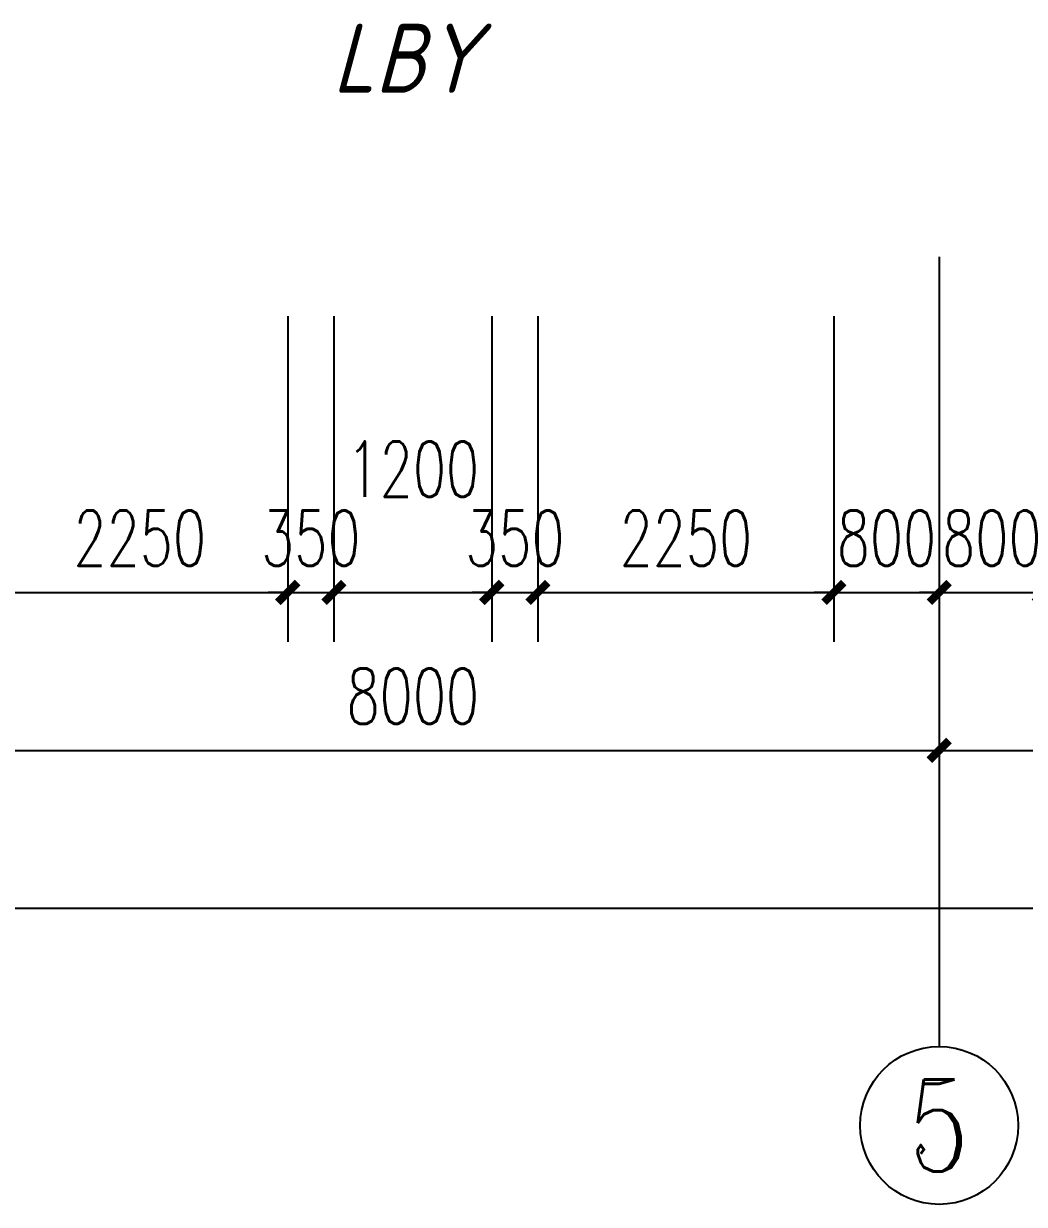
# Model space of a CAD drawing. Extents: x 0 to 2972856, y -1269770 to 0.
# Drawn here: x 2700198 to 2707803, y -1241746 to -1232774 of the extents above; entities that cross this region are included whole.
import ezdxf
from ezdxf.enums import TextEntityAlignment as Align

# ---------------------------------------------------------------- set-up
doc = ezdxf.new("R2010")
doc.units = 0
doc.header["$LTSCALE"] = 1000
doc.header["$PDSIZE"] = 50
doc.layers.add('1-建筑底图', color=8, linetype='Continuous')
doc.layers.add('AXIS_TEXT', color=7, linetype='Continuous')
doc.styles.add('_TCH_AXIS', font='COMPLEX', dxfattribs={"bigfont": 'GBCBIG'})
doc.styles.add('A_DIM_T3', font='SIMPLEX', dxfattribs={"width": 0.7, "bigfont": 'HZ'})
doc.styles.add('COMPLEX', font='COMPLEX')
doc.styles.get("Standard").update_dxf_attribs({"font": 'gbeitc.shx', "bigfont": 'gbcbig.shx'})
doc.dimstyles.new('_TCH_ARCH&&150', dxfattribs={"dimtxt": 420, "dimasz": 150, "dimexe": 375, "dimexo": 450, "dimgap": 202.5, "dimtad": 1, "dimdec": 0, "dimzin": 0, "dimdsep": 46, "dimtxsty": 'A_DIM_T3', "dimblk": 'ARCHTICK', "dimcen": 0.09, "dimclrt": 7, "dimazin": 2, "dimtfac": 1, "dimtdec": 0, "dimtix": 1, "dimtmove": 2, "dimatfit": 3, "dimfxl": 150, "dimtolj": 1, "dimtzin": 0, "dimarcsym": 0})

# ---------------------------------------------------------------- blocks, each defined once
blk = doc.blocks.new('_ArchTick')
at = {"color": 0, "linetype": 'ByBlock', "const_width": 0.4}
blk.add_lwpolyline([(-0.5, -0.5), (0.5, 0.5)], dxfattribs=at)
blk = doc.blocks.new('*D1162')
at = {"layer": '1-建筑底图', "color": 0, "lineweight": -2, "transparency": 16777216}
for p, q in [((2060076.6, -1229225.4), (2060076.6, -1234100.4)), ((2167276.6, -1229225.4), (2167276.6, -1234100.4)), ((2060076.6, -1233725.4), (2167276.6, -1233725.4))]:
    blk.add_line(p, q, dxfattribs=at)
at = {"layer": 'Defpoints', "color": 0, "transparency": 16777216}
for p in [(2060076.6, -1228775.4), (2167276.6, -1228775.4), (2167276.6, -1233725.4)]:
    blk.add_point(p, dxfattribs=at)
at = {"layer": '1-建筑底图', "color": 0, "lineweight": -2, "transparency": 16777216, "xscale": 150, "yscale": 150, "zscale": 150, "rotation": 180}
blk.add_blockref('_ArchTick', (2060076.6, -1233725.4), dxfattribs=at)
at = {"layer": '1-建筑底图', "color": 0, "lineweight": -2, "transparency": 16777216, "xscale": 150, "yscale": 150, "zscale": 150}
blk.add_blockref('_ArchTick', (2167276.6, -1233725.4), dxfattribs=at)
at = {"layer": '1-建筑底图', "color": 7, "transparency": 16777216, "insert": (2113676.6, -1233312.9), "char_height": 420, "attachment_point": 5, "style": 'A_DIM_T3'}
blk.add_mtext('\\A1;107200', dxfattribs=at)
blk = doc.blocks.new('*D1167')
at = {"layer": '1-建筑底图', "color": 0, "lineweight": -2, "transparency": 16777216}
for p, q in [((2084376.6, -1229225.4), (2084376.6, -1232900.4)), ((2092376.6, -1229225.4), (2092376.6, -1232900.4)), ((2084376.6, -1232525.4), (2092376.6, -1232525.4))]:
    blk.add_line(p, q, dxfattribs=at)
at = {"layer": 'Defpoints', "color": 0, "transparency": 16777216}
for p in [(2084376.6, -1228775.4), (2092376.6, -1228775.4), (2092376.6, -1232525.4)]:
    blk.add_point(p, dxfattribs=at)
at = {"layer": '1-建筑底图', "color": 0, "lineweight": -2, "transparency": 16777216, "xscale": 150, "yscale": 150, "zscale": 150, "rotation": 180}
blk.add_blockref('_ArchTick', (2084376.6, -1232525.4), dxfattribs=at)
at = {"layer": '1-建筑底图', "color": 0, "lineweight": -2, "transparency": 16777216, "xscale": 150, "yscale": 150, "zscale": 150}
blk.add_blockref('_ArchTick', (2092376.6, -1232525.4), dxfattribs=at)
at = {"layer": '1-建筑底图', "color": 7, "transparency": 16777216, "insert": (2088376.6, -1232112.9), "char_height": 420, "attachment_point": 5, "style": 'A_DIM_T3'}
blk.add_mtext('\\A1;8000', dxfattribs=at)
blk = doc.blocks.new('*D1168')
at = {"layer": '1-建筑底图', "color": 0, "lineweight": -2, "transparency": 16777216}
for p, q in [((2092376.6, -1229225.4), (2092376.6, -1232900.4)), ((2100376.6, -1229225.4), (2100376.6, -1232900.4)), ((2092376.6, -1232525.4), (2100376.6, -1232525.4))]:
    blk.add_line(p, q, dxfattribs=at)
at = {"layer": 'Defpoints', "color": 0, "transparency": 16777216}
for p in [(2092376.6, -1228775.4), (2100376.6, -1228775.4), (2100376.6, -1232525.4)]:
    blk.add_point(p, dxfattribs=at)
at = {"layer": '1-建筑底图', "color": 0, "lineweight": -2, "transparency": 16777216, "xscale": 150, "yscale": 150, "zscale": 150, "rotation": 180}
blk.add_blockref('_ArchTick', (2092376.6, -1232525.4), dxfattribs=at)
at = {"layer": '1-建筑底图', "color": 0, "lineweight": -2, "transparency": 16777216, "xscale": 150, "yscale": 150, "zscale": 150}
blk.add_blockref('_ArchTick', (2100376.6, -1232525.4), dxfattribs=at)
at = {"layer": '1-建筑底图', "color": 7, "transparency": 16777216, "insert": (2096376.6, -1232112.9), "char_height": 420, "attachment_point": 5, "style": 'A_DIM_T3'}
blk.add_mtext('\\A1;8000', dxfattribs=at)
blk = doc.blocks.new('*D1339')
at = {"layer": '1-建筑底图', "color": 0, "lineweight": -2, "transparency": 16777216}
for p, q in [((2092376.6, -1229225.4), (2092376.6, -1231700.4)), ((2093176.6, -1229225.4), (2093176.6, -1231700.4)), ((2092376.6, -1231325.4), (2092226.6, -1231325.4)), ((2092376.6, -1231325.4), (2093176.6, -1231325.4)), ((2093176.6, -1231325.4), (2093326.6, -1231325.4))]:
    blk.add_line(p, q, dxfattribs=at)
at = {"layer": 'Defpoints', "color": 0, "transparency": 16777216}
for p in [(2092376.6, -1228775.4), (2093176.6, -1228775.4), (2093176.6, -1231325.4)]:
    blk.add_point(p, dxfattribs=at)
at = {"layer": '1-建筑底图', "color": 0, "lineweight": -2, "transparency": 16777216, "xscale": 150, "yscale": 150, "zscale": 150}
blk.add_blockref('_ArchTick', (2092376.6, -1231325.4), dxfattribs=at)
at = {"layer": '1-建筑底图', "color": 0, "lineweight": -2, "transparency": 16777216, "xscale": 150, "yscale": 150, "zscale": 150, "rotation": 180}
blk.add_blockref('_ArchTick', (2093176.6, -1231325.4), dxfattribs=at)
at = {"layer": '1-建筑底图', "color": 7, "transparency": 16777216, "insert": (2092776.6, -1230912.9), "char_height": 420, "attachment_point": 5, "style": 'A_DIM_T3'}
blk.add_mtext('\\A1;800', dxfattribs=at)
blk = doc.blocks.new('*D1340')
at = {"layer": '1-建筑底图', "color": 0, "lineweight": -2, "transparency": 16777216}
for p, q in [((2091576.6, -1229225.4), (2091576.6, -1231700.4)), ((2092376.6, -1229225.4), (2092376.6, -1231700.4)), ((2091576.6, -1231325.4), (2091426.6, -1231325.4)), ((2091576.6, -1231325.4), (2092376.6, -1231325.4)), ((2092376.6, -1231325.4), (2092526.6, -1231325.4))]:
    blk.add_line(p, q, dxfattribs=at)
at = {"layer": 'Defpoints', "color": 0, "transparency": 16777216}
for p in [(2091576.6, -1228775.4), (2092376.6, -1228775.4), (2092376.6, -1231325.4)]:
    blk.add_point(p, dxfattribs=at)
at = {"layer": '1-建筑底图', "color": 0, "lineweight": -2, "transparency": 16777216, "xscale": 150, "yscale": 150, "zscale": 150}
blk.add_blockref('_ArchTick', (2091576.6, -1231325.4), dxfattribs=at)
at = {"layer": '1-建筑底图', "color": 0, "lineweight": -2, "transparency": 16777216, "xscale": 150, "yscale": 150, "zscale": 150, "rotation": 180}
blk.add_blockref('_ArchTick', (2092376.6, -1231325.4), dxfattribs=at)
at = {"layer": '1-建筑底图', "color": 7, "transparency": 16777216, "insert": (2091976.6, -1230912.9), "char_height": 420, "attachment_point": 5, "style": 'A_DIM_T3'}
blk.add_mtext('\\A1;800', dxfattribs=at)
blk = doc.blocks.new('*D1341')
at = {"layer": '1-建筑底图', "color": 0, "lineweight": -2, "transparency": 16777216}
for p, q in [((2089326.6, -1229225.4), (2089326.6, -1231700.4)), ((2091576.6, -1229225.4), (2091576.6, -1231700.4)), ((2089326.6, -1231325.4), (2091576.6, -1231325.4))]:
    blk.add_line(p, q, dxfattribs=at)
at = {"layer": 'Defpoints', "color": 0, "transparency": 16777216}
for p in [(2089326.6, -1228775.4), (2091576.6, -1228775.4), (2091576.6, -1231325.4)]:
    blk.add_point(p, dxfattribs=at)
at = {"layer": '1-建筑底图', "color": 0, "lineweight": -2, "transparency": 16777216, "xscale": 150, "yscale": 150, "zscale": 150, "rotation": 180}
blk.add_blockref('_ArchTick', (2089326.6, -1231325.4), dxfattribs=at)
at = {"layer": '1-建筑底图', "color": 0, "lineweight": -2, "transparency": 16777216, "xscale": 150, "yscale": 150, "zscale": 150}
blk.add_blockref('_ArchTick', (2091576.6, -1231325.4), dxfattribs=at)
at = {"layer": '1-建筑底图', "color": 7, "transparency": 16777216, "insert": (2090451.6, -1230912.9), "char_height": 420, "attachment_point": 5, "style": 'A_DIM_T3'}
blk.add_mtext('\\A1;2250', dxfattribs=at)
blk = doc.blocks.new('*D1342')
at = {"layer": '1-建筑底图', "color": 0, "lineweight": -2, "transparency": 16777216}
for p, q in [((2088976.6, -1229225.4), (2088976.6, -1231700.4)), ((2089326.6, -1229225.4), (2089326.6, -1231700.4)), ((2088976.6, -1231325.4), (2088826.6, -1231325.4)), ((2088976.6, -1231325.4), (2089326.6, -1231325.4)), ((2089326.6, -1231325.4), (2089476.6, -1231325.4))]:
    blk.add_line(p, q, dxfattribs=at)
at = {"layer": 'Defpoints', "color": 0, "transparency": 16777216}
for p in [(2088976.6, -1228775.4), (2089326.6, -1228775.4), (2089326.6, -1231325.4)]:
    blk.add_point(p, dxfattribs=at)
at = {"layer": '1-建筑底图', "color": 0, "lineweight": -2, "transparency": 16777216, "xscale": 150, "yscale": 150, "zscale": 150}
blk.add_blockref('_ArchTick', (2088976.6, -1231325.4), dxfattribs=at)
at = {"layer": '1-建筑底图', "color": 0, "lineweight": -2, "transparency": 16777216, "xscale": 150, "yscale": 150, "zscale": 150, "rotation": 180}
blk.add_blockref('_ArchTick', (2089326.6, -1231325.4), dxfattribs=at)
at = {"layer": '1-建筑底图', "color": 7, "transparency": 16777216, "insert": (2089151.6, -1230912.9), "char_height": 420, "attachment_point": 5, "style": 'A_DIM_T3'}
blk.add_mtext('\\A1;350', dxfattribs=at)
blk = doc.blocks.new('*D1343')
at = {"layer": '1-建筑底图', "color": 0, "lineweight": -2, "transparency": 16777216}
for p, q in [((2087776.6, -1229225.4), (2087776.6, -1231700.4)), ((2088976.6, -1229225.4), (2088976.6, -1231700.4)), ((2087776.6, -1231325.4), (2088976.6, -1231325.4))]:
    blk.add_line(p, q, dxfattribs=at)
at = {"layer": 'Defpoints', "color": 0, "transparency": 16777216}
for p in [(2087776.6, -1228775.4), (2088976.6, -1228775.4), (2088976.6, -1231325.4)]:
    blk.add_point(p, dxfattribs=at)
at = {"layer": '1-建筑底图', "color": 0, "lineweight": -2, "transparency": 16777216, "xscale": 150, "yscale": 150, "zscale": 150, "rotation": 180}
blk.add_blockref('_ArchTick', (2087776.6, -1231325.4), dxfattribs=at)
at = {"layer": '1-建筑底图', "color": 0, "lineweight": -2, "transparency": 16777216, "xscale": 150, "yscale": 150, "zscale": 150}
blk.add_blockref('_ArchTick', (2088976.6, -1231325.4), dxfattribs=at)
at = {"layer": '1-建筑底图', "color": 7, "transparency": 16777216, "insert": (2088376.6, -1230387.9), "char_height": 420, "attachment_point": 5, "style": 'A_DIM_T3'}
blk.add_mtext('\\A1;1200', dxfattribs=at)
blk = doc.blocks.new('*D1344')
at = {"layer": '1-建筑底图', "color": 0, "lineweight": -2, "transparency": 16777216}
for p, q in [((2087426.6, -1229225.4), (2087426.6, -1231700.4)), ((2087776.6, -1229225.4), (2087776.6, -1231700.4)), ((2087426.6, -1231325.4), (2087276.6, -1231325.4)), ((2087426.6, -1231325.4), (2087776.6, -1231325.4)), ((2087776.6, -1231325.4), (2087926.6, -1231325.4))]:
    blk.add_line(p, q, dxfattribs=at)
at = {"layer": 'Defpoints', "color": 0, "transparency": 16777216}
for p in [(2087426.6, -1228775.4), (2087776.6, -1228775.4), (2087776.6, -1231325.4)]:
    blk.add_point(p, dxfattribs=at)
at = {"layer": '1-建筑底图', "color": 0, "lineweight": -2, "transparency": 16777216, "xscale": 150, "yscale": 150, "zscale": 150}
blk.add_blockref('_ArchTick', (2087426.6, -1231325.4), dxfattribs=at)
at = {"layer": '1-建筑底图', "color": 0, "lineweight": -2, "transparency": 16777216, "xscale": 150, "yscale": 150, "zscale": 150, "rotation": 180}
blk.add_blockref('_ArchTick', (2087776.6, -1231325.4), dxfattribs=at)
at = {"layer": '1-建筑底图', "color": 7, "transparency": 16777216, "insert": (2087601.6, -1230912.9), "char_height": 420, "attachment_point": 5, "style": 'A_DIM_T3'}
blk.add_mtext('\\A1;350', dxfattribs=at)
blk = doc.blocks.new('*D1345')
at = {"layer": '1-建筑底图', "color": 0, "lineweight": -2, "transparency": 16777216}
for p, q in [((2085176.6, -1229225.4), (2085176.6, -1231700.4)), ((2087426.6, -1229225.4), (2087426.6, -1231700.4)), ((2085176.6, -1231325.4), (2087426.6, -1231325.4))]:
    blk.add_line(p, q, dxfattribs=at)
at = {"layer": 'Defpoints', "color": 0, "transparency": 16777216}
for p in [(2085176.6, -1228775.4), (2087426.6, -1228775.4), (2087426.6, -1231325.4)]:
    blk.add_point(p, dxfattribs=at)
at = {"layer": '1-建筑底图', "color": 0, "lineweight": -2, "transparency": 16777216, "xscale": 150, "yscale": 150, "zscale": 150, "rotation": 180}
blk.add_blockref('_ArchTick', (2085176.6, -1231325.4), dxfattribs=at)
at = {"layer": '1-建筑底图', "color": 0, "lineweight": -2, "transparency": 16777216, "xscale": 150, "yscale": 150, "zscale": 150}
blk.add_blockref('_ArchTick', (2087426.6, -1231325.4), dxfattribs=at)
at = {"layer": '1-建筑底图', "color": 7, "transparency": 16777216, "insert": (2086301.6, -1230912.9), "char_height": 420, "attachment_point": 5, "style": 'A_DIM_T3'}
blk.add_mtext('\\A1;2250', dxfattribs=at)
blk = doc.blocks.new('*D1469')
at = {"layer": '1-建筑底图', "color": 0, "lineweight": -2, "transparency": 16777216}
for p, q in [((2060076.6, -1229225.4), (2060076.6, -1234100.4)), ((2167276.6, -1229225.4), (2167276.6, -1234100.4)), ((2060076.6, -1233725.4), (2167276.6, -1233725.4))]:
    blk.add_line(p, q, dxfattribs=at)
at = {"layer": 'Defpoints', "color": 0, "transparency": 16777216}
for p in [(2060076.6, -1228775.4), (2167276.6, -1228775.4), (2167276.6, -1233725.4)]:
    blk.add_point(p, dxfattribs=at)
at = {"layer": '1-建筑底图', "color": 0, "lineweight": -2, "transparency": 16777216, "xscale": 150, "yscale": 150, "zscale": 150, "rotation": 180}
blk.add_blockref('_ArchTick', (2060076.6, -1233725.4), dxfattribs=at)
at = {"layer": '1-建筑底图', "color": 0, "lineweight": -2, "transparency": 16777216, "xscale": 150, "yscale": 150, "zscale": 150}
blk.add_blockref('_ArchTick', (2167276.6, -1233725.4), dxfattribs=at)
at = {"layer": '1-建筑底图', "color": 7, "transparency": 16777216, "insert": (2113676.6, -1233312.9), "char_height": 420, "attachment_point": 5, "style": 'A_DIM_T3'}
blk.add_mtext('\\A1;107200', dxfattribs=at)
blk = doc.blocks.new('*D1474')
at = {"layer": '1-建筑底图', "color": 0, "lineweight": -2, "transparency": 16777216}
for p, q in [((2084376.6, -1229225.4), (2084376.6, -1232900.4)), ((2092376.6, -1229225.4), (2092376.6, -1232900.4)), ((2084376.6, -1232525.4), (2092376.6, -1232525.4))]:
    blk.add_line(p, q, dxfattribs=at)
at = {"layer": 'Defpoints', "color": 0, "transparency": 16777216}
for p in [(2084376.6, -1228775.4), (2092376.6, -1228775.4), (2092376.6, -1232525.4)]:
    blk.add_point(p, dxfattribs=at)
at = {"layer": '1-建筑底图', "color": 0, "lineweight": -2, "transparency": 16777216, "xscale": 150, "yscale": 150, "zscale": 150, "rotation": 180}
blk.add_blockref('_ArchTick', (2084376.6, -1232525.4), dxfattribs=at)
at = {"layer": '1-建筑底图', "color": 0, "lineweight": -2, "transparency": 16777216, "xscale": 150, "yscale": 150, "zscale": 150}
blk.add_blockref('_ArchTick', (2092376.6, -1232525.4), dxfattribs=at)
at = {"layer": '1-建筑底图', "color": 7, "transparency": 16777216, "insert": (2088376.6, -1232112.9), "char_height": 420, "attachment_point": 5, "style": 'A_DIM_T3'}
blk.add_mtext('\\A1;8000', dxfattribs=at)
blk = doc.blocks.new('*D1475')
at = {"layer": '1-建筑底图', "color": 0, "lineweight": -2, "transparency": 16777216}
for p, q in [((2092376.6, -1229225.4), (2092376.6, -1232900.4)), ((2100376.6, -1229225.4), (2100376.6, -1232900.4)), ((2092376.6, -1232525.4), (2100376.6, -1232525.4))]:
    blk.add_line(p, q, dxfattribs=at)
at = {"layer": 'Defpoints', "color": 0, "transparency": 16777216}
for p in [(2092376.6, -1228775.4), (2100376.6, -1228775.4), (2100376.6, -1232525.4)]:
    blk.add_point(p, dxfattribs=at)
at = {"layer": '1-建筑底图', "color": 0, "lineweight": -2, "transparency": 16777216, "xscale": 150, "yscale": 150, "zscale": 150, "rotation": 180}
blk.add_blockref('_ArchTick', (2092376.6, -1232525.4), dxfattribs=at)
at = {"layer": '1-建筑底图', "color": 0, "lineweight": -2, "transparency": 16777216, "xscale": 150, "yscale": 150, "zscale": 150}
blk.add_blockref('_ArchTick', (2100376.6, -1232525.4), dxfattribs=at)
at = {"layer": '1-建筑底图', "color": 7, "transparency": 16777216, "insert": (2096376.6, -1232112.9), "char_height": 420, "attachment_point": 5, "style": 'A_DIM_T3'}
blk.add_mtext('\\A1;8000', dxfattribs=at)
blk = doc.blocks.new('*D1646')
at = {"layer": '1-建筑底图', "color": 0, "lineweight": -2, "transparency": 16777216}
for p, q in [((2092376.6, -1229225.4), (2092376.6, -1231700.4)), ((2093176.6, -1229225.4), (2093176.6, -1231700.4)), ((2092376.6, -1231325.4), (2092226.6, -1231325.4)), ((2092376.6, -1231325.4), (2093176.6, -1231325.4)), ((2093176.6, -1231325.4), (2093326.6, -1231325.4))]:
    blk.add_line(p, q, dxfattribs=at)
at = {"layer": 'Defpoints', "color": 0, "transparency": 16777216}
for p in [(2092376.6, -1228775.4), (2093176.6, -1228775.4), (2093176.6, -1231325.4)]:
    blk.add_point(p, dxfattribs=at)
at = {"layer": '1-建筑底图', "color": 0, "lineweight": -2, "transparency": 16777216, "xscale": 150, "yscale": 150, "zscale": 150}
blk.add_blockref('_ArchTick', (2092376.6, -1231325.4), dxfattribs=at)
at = {"layer": '1-建筑底图', "color": 0, "lineweight": -2, "transparency": 16777216, "xscale": 150, "yscale": 150, "zscale": 150, "rotation": 180}
blk.add_blockref('_ArchTick', (2093176.6, -1231325.4), dxfattribs=at)
at = {"layer": '1-建筑底图', "color": 7, "transparency": 16777216, "insert": (2092776.6, -1230912.9), "char_height": 420, "attachment_point": 5, "style": 'A_DIM_T3'}
blk.add_mtext('\\A1;800', dxfattribs=at)
blk = doc.blocks.new('*D1647')
at = {"layer": '1-建筑底图', "color": 0, "lineweight": -2, "transparency": 16777216}
for p, q in [((2091576.6, -1229225.4), (2091576.6, -1231700.4)), ((2092376.6, -1229225.4), (2092376.6, -1231700.4)), ((2091576.6, -1231325.4), (2091426.6, -1231325.4)), ((2091576.6, -1231325.4), (2092376.6, -1231325.4)), ((2092376.6, -1231325.4), (2092526.6, -1231325.4))]:
    blk.add_line(p, q, dxfattribs=at)
at = {"layer": 'Defpoints', "color": 0, "transparency": 16777216}
for p in [(2091576.6, -1228775.4), (2092376.6, -1228775.4), (2092376.6, -1231325.4)]:
    blk.add_point(p, dxfattribs=at)
at = {"layer": '1-建筑底图', "color": 0, "lineweight": -2, "transparency": 16777216, "xscale": 150, "yscale": 150, "zscale": 150}
blk.add_blockref('_ArchTick', (2091576.6, -1231325.4), dxfattribs=at)
at = {"layer": '1-建筑底图', "color": 0, "lineweight": -2, "transparency": 16777216, "xscale": 150, "yscale": 150, "zscale": 150, "rotation": 180}
blk.add_blockref('_ArchTick', (2092376.6, -1231325.4), dxfattribs=at)
at = {"layer": '1-建筑底图', "color": 7, "transparency": 16777216, "insert": (2091976.6, -1230912.9), "char_height": 420, "attachment_point": 5, "style": 'A_DIM_T3'}
blk.add_mtext('\\A1;800', dxfattribs=at)
blk = doc.blocks.new('*D1648')
at = {"layer": '1-建筑底图', "color": 0, "lineweight": -2, "transparency": 16777216}
for p, q in [((2089326.6, -1229225.4), (2089326.6, -1231700.4)), ((2091576.6, -1229225.4), (2091576.6, -1231700.4)), ((2089326.6, -1231325.4), (2091576.6, -1231325.4))]:
    blk.add_line(p, q, dxfattribs=at)
at = {"layer": 'Defpoints', "color": 0, "transparency": 16777216}
for p in [(2089326.6, -1228775.4), (2091576.6, -1228775.4), (2091576.6, -1231325.4)]:
    blk.add_point(p, dxfattribs=at)
at = {"layer": '1-建筑底图', "color": 0, "lineweight": -2, "transparency": 16777216, "xscale": 150, "yscale": 150, "zscale": 150, "rotation": 180}
blk.add_blockref('_ArchTick', (2089326.6, -1231325.4), dxfattribs=at)
at = {"layer": '1-建筑底图', "color": 0, "lineweight": -2, "transparency": 16777216, "xscale": 150, "yscale": 150, "zscale": 150}
blk.add_blockref('_ArchTick', (2091576.6, -1231325.4), dxfattribs=at)
at = {"layer": '1-建筑底图', "color": 7, "transparency": 16777216, "insert": (2090451.6, -1230912.9), "char_height": 420, "attachment_point": 5, "style": 'A_DIM_T3'}
blk.add_mtext('\\A1;2250', dxfattribs=at)
blk = doc.blocks.new('*D1649')
at = {"layer": '1-建筑底图', "color": 0, "lineweight": -2, "transparency": 16777216}
for p, q in [((2088976.6, -1229225.4), (2088976.6, -1231700.4)), ((2089326.6, -1229225.4), (2089326.6, -1231700.4)), ((2088976.6, -1231325.4), (2088826.6, -1231325.4)), ((2088976.6, -1231325.4), (2089326.6, -1231325.4)), ((2089326.6, -1231325.4), (2089476.6, -1231325.4))]:
    blk.add_line(p, q, dxfattribs=at)
at = {"layer": 'Defpoints', "color": 0, "transparency": 16777216}
for p in [(2088976.6, -1228775.4), (2089326.6, -1228775.4), (2089326.6, -1231325.4)]:
    blk.add_point(p, dxfattribs=at)
at = {"layer": '1-建筑底图', "color": 0, "lineweight": -2, "transparency": 16777216, "xscale": 150, "yscale": 150, "zscale": 150}
blk.add_blockref('_ArchTick', (2088976.6, -1231325.4), dxfattribs=at)
at = {"layer": '1-建筑底图', "color": 0, "lineweight": -2, "transparency": 16777216, "xscale": 150, "yscale": 150, "zscale": 150, "rotation": 180}
blk.add_blockref('_ArchTick', (2089326.6, -1231325.4), dxfattribs=at)
at = {"layer": '1-建筑底图', "color": 7, "transparency": 16777216, "insert": (2089151.6, -1230912.9), "char_height": 420, "attachment_point": 5, "style": 'A_DIM_T3'}
blk.add_mtext('\\A1;350', dxfattribs=at)
blk = doc.blocks.new('*D1650')
at = {"layer": '1-建筑底图', "color": 0, "lineweight": -2, "transparency": 16777216}
for p, q in [((2087776.6, -1229225.4), (2087776.6, -1231700.4)), ((2088976.6, -1229225.4), (2088976.6, -1231700.4)), ((2087776.6, -1231325.4), (2088976.6, -1231325.4))]:
    blk.add_line(p, q, dxfattribs=at)
at = {"layer": 'Defpoints', "color": 0, "transparency": 16777216}
for p in [(2087776.6, -1228775.4), (2088976.6, -1228775.4), (2088976.6, -1231325.4)]:
    blk.add_point(p, dxfattribs=at)
at = {"layer": '1-建筑底图', "color": 0, "lineweight": -2, "transparency": 16777216, "xscale": 150, "yscale": 150, "zscale": 150, "rotation": 180}
blk.add_blockref('_ArchTick', (2087776.6, -1231325.4), dxfattribs=at)
at = {"layer": '1-建筑底图', "color": 0, "lineweight": -2, "transparency": 16777216, "xscale": 150, "yscale": 150, "zscale": 150}
blk.add_blockref('_ArchTick', (2088976.6, -1231325.4), dxfattribs=at)
at = {"layer": '1-建筑底图', "color": 7, "transparency": 16777216, "insert": (2088376.6, -1230387.9), "char_height": 420, "attachment_point": 5, "style": 'A_DIM_T3'}
blk.add_mtext('\\A1;1200', dxfattribs=at)
blk = doc.blocks.new('*D1651')
at = {"layer": '1-建筑底图', "color": 0, "lineweight": -2, "transparency": 16777216}
for p, q in [((2087426.6, -1229225.4), (2087426.6, -1231700.4)), ((2087776.6, -1229225.4), (2087776.6, -1231700.4)), ((2087426.6, -1231325.4), (2087276.6, -1231325.4)), ((2087426.6, -1231325.4), (2087776.6, -1231325.4)), ((2087776.6, -1231325.4), (2087926.6, -1231325.4))]:
    blk.add_line(p, q, dxfattribs=at)
at = {"layer": 'Defpoints', "color": 0, "transparency": 16777216}
for p in [(2087426.6, -1228775.4), (2087776.6, -1228775.4), (2087776.6, -1231325.4)]:
    blk.add_point(p, dxfattribs=at)
at = {"layer": '1-建筑底图', "color": 0, "lineweight": -2, "transparency": 16777216, "xscale": 150, "yscale": 150, "zscale": 150}
blk.add_blockref('_ArchTick', (2087426.6, -1231325.4), dxfattribs=at)
at = {"layer": '1-建筑底图', "color": 0, "lineweight": -2, "transparency": 16777216, "xscale": 150, "yscale": 150, "zscale": 150, "rotation": 180}
blk.add_blockref('_ArchTick', (2087776.6, -1231325.4), dxfattribs=at)
at = {"layer": '1-建筑底图', "color": 7, "transparency": 16777216, "insert": (2087601.6, -1230912.9), "char_height": 420, "attachment_point": 5, "style": 'A_DIM_T3'}
blk.add_mtext('\\A1;350', dxfattribs=at)
blk = doc.blocks.new('*D1652')
at = {"layer": '1-建筑底图', "color": 0, "lineweight": -2, "transparency": 16777216}
for p, q in [((2085176.6, -1229225.4), (2085176.6, -1231700.4)), ((2087426.6, -1229225.4), (2087426.6, -1231700.4)), ((2085176.6, -1231325.4), (2087426.6, -1231325.4))]:
    blk.add_line(p, q, dxfattribs=at)
at = {"layer": 'Defpoints', "color": 0, "transparency": 16777216}
for p in [(2085176.6, -1228775.4), (2087426.6, -1228775.4), (2087426.6, -1231325.4)]:
    blk.add_point(p, dxfattribs=at)
at = {"layer": '1-建筑底图', "color": 0, "lineweight": -2, "transparency": 16777216, "xscale": 150, "yscale": 150, "zscale": 150, "rotation": 180}
blk.add_blockref('_ArchTick', (2085176.6, -1231325.4), dxfattribs=at)
at = {"layer": '1-建筑底图', "color": 0, "lineweight": -2, "transparency": 16777216, "xscale": 150, "yscale": 150, "zscale": 150}
blk.add_blockref('_ArchTick', (2087426.6, -1231325.4), dxfattribs=at)
at = {"layer": '1-建筑底图', "color": 7, "transparency": 16777216, "insert": (2086301.6, -1230912.9), "char_height": 420, "attachment_point": 5, "style": 'A_DIM_T3'}
blk.add_mtext('\\A1;2250', dxfattribs=at)
blk = doc.blocks.new('_AXISO')
blk.add_circle((0, 0), 0.5)
at = {"layer": 'AXIS_TEXT', "style": 'COMPLEX', "width": 1.041667}
blk.add_attdef('A', text='', height=0.56, dxfattribs=at).set_placement((-0.25, -0.28), (0.25, -0.28), align=Align.FIT)
blk = doc.blocks.new('*D1776')
at = {"layer": '1-建筑底图', "color": 0, "lineweight": -2, "transparency": 16777216}
for p, q in [((2060076.6, -1229225.4), (2060076.6, -1234100.4)), ((2167276.6, -1229225.4), (2167276.6, -1234100.4)), ((2060076.6, -1233725.4), (2167276.6, -1233725.4))]:
    blk.add_line(p, q, dxfattribs=at)
at = {"layer": 'Defpoints', "color": 0, "transparency": 16777216}
for p in [(2060076.6, -1228775.4), (2167276.6, -1228775.4), (2167276.6, -1233725.4)]:
    blk.add_point(p, dxfattribs=at)
at = {"layer": '1-建筑底图', "color": 0, "lineweight": -2, "transparency": 16777216, "xscale": 150, "yscale": 150, "zscale": 150, "rotation": 180}
blk.add_blockref('_ArchTick', (2060076.6, -1233725.4), dxfattribs=at)
at = {"layer": '1-建筑底图', "color": 0, "lineweight": -2, "transparency": 16777216, "xscale": 150, "yscale": 150, "zscale": 150}
blk.add_blockref('_ArchTick', (2167276.6, -1233725.4), dxfattribs=at)
at = {"layer": '1-建筑底图', "color": 7, "transparency": 16777216, "insert": (2113676.6, -1233312.9), "char_height": 420, "attachment_point": 5, "style": 'A_DIM_T3'}
blk.add_mtext('\\A1;107200', dxfattribs=at)
blk = doc.blocks.new('*D1781')
at = {"layer": '1-建筑底图', "color": 0, "lineweight": -2, "transparency": 16777216}
for p, q in [((2084376.6, -1229225.4), (2084376.6, -1232900.4)), ((2092376.6, -1229225.4), (2092376.6, -1232900.4)), ((2084376.6, -1232525.4), (2092376.6, -1232525.4))]:
    blk.add_line(p, q, dxfattribs=at)
at = {"layer": 'Defpoints', "color": 0, "transparency": 16777216}
for p in [(2084376.6, -1228775.4), (2092376.6, -1228775.4), (2092376.6, -1232525.4)]:
    blk.add_point(p, dxfattribs=at)
at = {"layer": '1-建筑底图', "color": 0, "lineweight": -2, "transparency": 16777216, "xscale": 150, "yscale": 150, "zscale": 150, "rotation": 180}
blk.add_blockref('_ArchTick', (2084376.6, -1232525.4), dxfattribs=at)
at = {"layer": '1-建筑底图', "color": 0, "lineweight": -2, "transparency": 16777216, "xscale": 150, "yscale": 150, "zscale": 150}
blk.add_blockref('_ArchTick', (2092376.6, -1232525.4), dxfattribs=at)
at = {"layer": '1-建筑底图', "color": 7, "transparency": 16777216, "insert": (2088376.6, -1232112.9), "char_height": 420, "attachment_point": 5, "style": 'A_DIM_T3'}
blk.add_mtext('\\A1;8000', dxfattribs=at)
blk = doc.blocks.new('*D1782')
at = {"layer": '1-建筑底图', "color": 0, "lineweight": -2, "transparency": 16777216}
for p, q in [((2092376.6, -1229225.4), (2092376.6, -1232900.4)), ((2100376.6, -1229225.4), (2100376.6, -1232900.4)), ((2092376.6, -1232525.4), (2100376.6, -1232525.4))]:
    blk.add_line(p, q, dxfattribs=at)
at = {"layer": 'Defpoints', "color": 0, "transparency": 16777216}
for p in [(2092376.6, -1228775.4), (2100376.6, -1228775.4), (2100376.6, -1232525.4)]:
    blk.add_point(p, dxfattribs=at)
at = {"layer": '1-建筑底图', "color": 0, "lineweight": -2, "transparency": 16777216, "xscale": 150, "yscale": 150, "zscale": 150, "rotation": 180}
blk.add_blockref('_ArchTick', (2092376.6, -1232525.4), dxfattribs=at)
at = {"layer": '1-建筑底图', "color": 0, "lineweight": -2, "transparency": 16777216, "xscale": 150, "yscale": 150, "zscale": 150}
blk.add_blockref('_ArchTick', (2100376.6, -1232525.4), dxfattribs=at)
at = {"layer": '1-建筑底图', "color": 7, "transparency": 16777216, "insert": (2096376.6, -1232112.9), "char_height": 420, "attachment_point": 5, "style": 'A_DIM_T3'}
blk.add_mtext('\\A1;8000', dxfattribs=at)
blk = doc.blocks.new('*D1953')
at = {"layer": '1-建筑底图', "color": 0, "lineweight": -2, "transparency": 16777216}
for p, q in [((2092376.6, -1229225.4), (2092376.6, -1231700.4)), ((2093176.6, -1229225.4), (2093176.6, -1231700.4)), ((2092376.6, -1231325.4), (2092226.6, -1231325.4)), ((2092376.6, -1231325.4), (2093176.6, -1231325.4)), ((2093176.6, -1231325.4), (2093326.6, -1231325.4))]:
    blk.add_line(p, q, dxfattribs=at)
at = {"layer": 'Defpoints', "color": 0, "transparency": 16777216}
for p in [(2092376.6, -1228775.4), (2093176.6, -1228775.4), (2093176.6, -1231325.4)]:
    blk.add_point(p, dxfattribs=at)
at = {"layer": '1-建筑底图', "color": 0, "lineweight": -2, "transparency": 16777216, "xscale": 150, "yscale": 150, "zscale": 150}
blk.add_blockref('_ArchTick', (2092376.6, -1231325.4), dxfattribs=at)
at = {"layer": '1-建筑底图', "color": 0, "lineweight": -2, "transparency": 16777216, "xscale": 150, "yscale": 150, "zscale": 150, "rotation": 180}
blk.add_blockref('_ArchTick', (2093176.6, -1231325.4), dxfattribs=at)
at = {"layer": '1-建筑底图', "color": 7, "transparency": 16777216, "insert": (2092776.6, -1230912.9), "char_height": 420, "attachment_point": 5, "style": 'A_DIM_T3'}
blk.add_mtext('\\A1;800', dxfattribs=at)
blk = doc.blocks.new('*D1954')
at = {"layer": '1-建筑底图', "color": 0, "lineweight": -2, "transparency": 16777216}
for p, q in [((2091576.6, -1229225.4), (2091576.6, -1231700.4)), ((2092376.6, -1229225.4), (2092376.6, -1231700.4)), ((2091576.6, -1231325.4), (2091426.6, -1231325.4)), ((2091576.6, -1231325.4), (2092376.6, -1231325.4)), ((2092376.6, -1231325.4), (2092526.6, -1231325.4))]:
    blk.add_line(p, q, dxfattribs=at)
at = {"layer": 'Defpoints', "color": 0, "transparency": 16777216}
for p in [(2091576.6, -1228775.4), (2092376.6, -1228775.4), (2092376.6, -1231325.4)]:
    blk.add_point(p, dxfattribs=at)
at = {"layer": '1-建筑底图', "color": 0, "lineweight": -2, "transparency": 16777216, "xscale": 150, "yscale": 150, "zscale": 150}
blk.add_blockref('_ArchTick', (2091576.6, -1231325.4), dxfattribs=at)
at = {"layer": '1-建筑底图', "color": 0, "lineweight": -2, "transparency": 16777216, "xscale": 150, "yscale": 150, "zscale": 150, "rotation": 180}
blk.add_blockref('_ArchTick', (2092376.6, -1231325.4), dxfattribs=at)
at = {"layer": '1-建筑底图', "color": 7, "transparency": 16777216, "insert": (2091976.6, -1230912.9), "char_height": 420, "attachment_point": 5, "style": 'A_DIM_T3'}
blk.add_mtext('\\A1;800', dxfattribs=at)
blk = doc.blocks.new('*D1955')
at = {"layer": '1-建筑底图', "color": 0, "lineweight": -2, "transparency": 16777216}
for p, q in [((2089326.6, -1229225.4), (2089326.6, -1231700.4)), ((2091576.6, -1229225.4), (2091576.6, -1231700.4)), ((2089326.6, -1231325.4), (2091576.6, -1231325.4))]:
    blk.add_line(p, q, dxfattribs=at)
at = {"layer": 'Defpoints', "color": 0, "transparency": 16777216}
for p in [(2089326.6, -1228775.4), (2091576.6, -1228775.4), (2091576.6, -1231325.4)]:
    blk.add_point(p, dxfattribs=at)
at = {"layer": '1-建筑底图', "color": 0, "lineweight": -2, "transparency": 16777216, "xscale": 150, "yscale": 150, "zscale": 150, "rotation": 180}
blk.add_blockref('_ArchTick', (2089326.6, -1231325.4), dxfattribs=at)
at = {"layer": '1-建筑底图', "color": 0, "lineweight": -2, "transparency": 16777216, "xscale": 150, "yscale": 150, "zscale": 150}
blk.add_blockref('_ArchTick', (2091576.6, -1231325.4), dxfattribs=at)
at = {"layer": '1-建筑底图', "color": 7, "transparency": 16777216, "insert": (2090451.6, -1230912.9), "char_height": 420, "attachment_point": 5, "style": 'A_DIM_T3'}
blk.add_mtext('\\A1;2250', dxfattribs=at)
blk = doc.blocks.new('*D1956')
at = {"layer": '1-建筑底图', "color": 0, "lineweight": -2, "transparency": 16777216}
for p, q in [((2088976.6, -1229225.4), (2088976.6, -1231700.4)), ((2089326.6, -1229225.4), (2089326.6, -1231700.4)), ((2088976.6, -1231325.4), (2088826.6, -1231325.4)), ((2088976.6, -1231325.4), (2089326.6, -1231325.4)), ((2089326.6, -1231325.4), (2089476.6, -1231325.4))]:
    blk.add_line(p, q, dxfattribs=at)
at = {"layer": 'Defpoints', "color": 0, "transparency": 16777216}
for p in [(2088976.6, -1228775.4), (2089326.6, -1228775.4), (2089326.6, -1231325.4)]:
    blk.add_point(p, dxfattribs=at)
at = {"layer": '1-建筑底图', "color": 0, "lineweight": -2, "transparency": 16777216, "xscale": 150, "yscale": 150, "zscale": 150}
blk.add_blockref('_ArchTick', (2088976.6, -1231325.4), dxfattribs=at)
at = {"layer": '1-建筑底图', "color": 0, "lineweight": -2, "transparency": 16777216, "xscale": 150, "yscale": 150, "zscale": 150, "rotation": 180}
blk.add_blockref('_ArchTick', (2089326.6, -1231325.4), dxfattribs=at)
at = {"layer": '1-建筑底图', "color": 7, "transparency": 16777216, "insert": (2089151.6, -1230912.9), "char_height": 420, "attachment_point": 5, "style": 'A_DIM_T3'}
blk.add_mtext('\\A1;350', dxfattribs=at)
blk = doc.blocks.new('*D1957')
at = {"layer": '1-建筑底图', "color": 0, "lineweight": -2, "transparency": 16777216}
for p, q in [((2087776.6, -1229225.4), (2087776.6, -1231700.4)), ((2088976.6, -1229225.4), (2088976.6, -1231700.4)), ((2087776.6, -1231325.4), (2088976.6, -1231325.4))]:
    blk.add_line(p, q, dxfattribs=at)
at = {"layer": 'Defpoints', "color": 0, "transparency": 16777216}
for p in [(2087776.6, -1228775.4), (2088976.6, -1228775.4), (2088976.6, -1231325.4)]:
    blk.add_point(p, dxfattribs=at)
at = {"layer": '1-建筑底图', "color": 0, "lineweight": -2, "transparency": 16777216, "xscale": 150, "yscale": 150, "zscale": 150, "rotation": 180}
blk.add_blockref('_ArchTick', (2087776.6, -1231325.4), dxfattribs=at)
at = {"layer": '1-建筑底图', "color": 0, "lineweight": -2, "transparency": 16777216, "xscale": 150, "yscale": 150, "zscale": 150}
blk.add_blockref('_ArchTick', (2088976.6, -1231325.4), dxfattribs=at)
at = {"layer": '1-建筑底图', "color": 7, "transparency": 16777216, "insert": (2088376.6, -1230387.9), "char_height": 420, "attachment_point": 5, "style": 'A_DIM_T3'}
blk.add_mtext('\\A1;1200', dxfattribs=at)
blk = doc.blocks.new('*D1958')
at = {"layer": '1-建筑底图', "color": 0, "lineweight": -2, "transparency": 16777216}
for p, q in [((2087426.6, -1229225.4), (2087426.6, -1231700.4)), ((2087776.6, -1229225.4), (2087776.6, -1231700.4)), ((2087426.6, -1231325.4), (2087276.6, -1231325.4)), ((2087426.6, -1231325.4), (2087776.6, -1231325.4)), ((2087776.6, -1231325.4), (2087926.6, -1231325.4))]:
    blk.add_line(p, q, dxfattribs=at)
at = {"layer": 'Defpoints', "color": 0, "transparency": 16777216}
for p in [(2087426.6, -1228775.4), (2087776.6, -1228775.4), (2087776.6, -1231325.4)]:
    blk.add_point(p, dxfattribs=at)
at = {"layer": '1-建筑底图', "color": 0, "lineweight": -2, "transparency": 16777216, "xscale": 150, "yscale": 150, "zscale": 150}
blk.add_blockref('_ArchTick', (2087426.6, -1231325.4), dxfattribs=at)
at = {"layer": '1-建筑底图', "color": 0, "lineweight": -2, "transparency": 16777216, "xscale": 150, "yscale": 150, "zscale": 150, "rotation": 180}
blk.add_blockref('_ArchTick', (2087776.6, -1231325.4), dxfattribs=at)
at = {"layer": '1-建筑底图', "color": 7, "transparency": 16777216, "insert": (2087601.6, -1230912.9), "char_height": 420, "attachment_point": 5, "style": 'A_DIM_T3'}
blk.add_mtext('\\A1;350', dxfattribs=at)
blk = doc.blocks.new('*D1959')
at = {"layer": '1-建筑底图', "color": 0, "lineweight": -2, "transparency": 16777216}
for p, q in [((2085176.6, -1229225.4), (2085176.6, -1231700.4)), ((2087426.6, -1229225.4), (2087426.6, -1231700.4)), ((2085176.6, -1231325.4), (2087426.6, -1231325.4))]:
    blk.add_line(p, q, dxfattribs=at)
at = {"layer": 'Defpoints', "color": 0, "transparency": 16777216}
for p in [(2085176.6, -1228775.4), (2087426.6, -1228775.4), (2087426.6, -1231325.4)]:
    blk.add_point(p, dxfattribs=at)
at = {"layer": '1-建筑底图', "color": 0, "lineweight": -2, "transparency": 16777216, "xscale": 150, "yscale": 150, "zscale": 150, "rotation": 180}
blk.add_blockref('_ArchTick', (2085176.6, -1231325.4), dxfattribs=at)
at = {"layer": '1-建筑底图', "color": 0, "lineweight": -2, "transparency": 16777216, "xscale": 150, "yscale": 150, "zscale": 150}
blk.add_blockref('_ArchTick', (2087426.6, -1231325.4), dxfattribs=at)
at = {"layer": '1-建筑底图', "color": 7, "transparency": 16777216, "insert": (2086301.6, -1230912.9), "char_height": 420, "attachment_point": 5, "style": 'A_DIM_T3'}
blk.add_mtext('\\A1;2250', dxfattribs=at)
blk = doc.blocks.new('1-三层建筑底图')
at = {"layer": '1-建筑底图'}
blk.add_line((31700, -4000), (31700, -10000), dxfattribs=at)
ref = blk.add_blockref('_AXISO', (31700, -10600), dxfattribs=dict(at, xscale=1200, yscale=1200, zscale=1200))
ref.add_attrib('A', '5', dxfattribs={"layer": 'AXIS_TEXT', "height": 698.9, "style": '_TCH_AXIS'}).set_placement((31467, -10949.5), (31933, -10949.5), align=Align.FIT)
blk.add_text('LBY', height=525, dxfattribs=at).set_placement((27087.7, -2753.3))
for p1, p2, distance, picture, middle in [((-600, -4000), (106600, -4000), -4950, '*D1162', (53000, -8537.5)), ((-600, -4000), (106600, -4000), -4950, '*D1469', (53000, -8537.5)), ((-600, -4000), (106600, -4000), -4950, '*D1776', (53000, -8537.5)), ((23700, -4000), (31700, -4000), -3750, '*D1167', (27700, -7337.5)), ((23700, -4000), (31700, -4000), -3750, '*D1474', (27700, -7337.5)), ((23700, -4000), (31700, -4000), -3750, '*D1781', (27700, -7337.5)), ((24500, -4000), (26750, -4000), -2550, '*D1345', (25625, -6137.5)), ((24500, -4000), (26750, -4000), -2550, '*D1652', (25625, -6137.5)), ((24500, -4000), (26750, -4000), -2550, '*D1959', (25625, -6137.5)), ((26750, -4000), (27100, -4000), -2550, '*D1344', (26925, -6137.5)), ((26750, -4000), (27100, -4000), -2550, '*D1651', (26925, -6137.5)), ((26750, -4000), (27100, -4000), -2550, '*D1958', (26925, -6137.5)), ((28300, -4000), (28650, -4000), -2550, '*D1342', (28475, -6137.5)), ((28300, -4000), (28650, -4000), -2550, '*D1649', (28475, -6137.5)), ((28300, -4000), (28650, -4000), -2550, '*D1956', (28475, -6137.5)), ((28650, -4000), (30900, -4000), -2550, '*D1341', (29775, -6137.5)), ((28650, -4000), (30900, -4000), -2550, '*D1648', (29775, -6137.5)), ((28650, -4000), (30900, -4000), -2550, '*D1955', (29775, -6137.5)), ((30900, -4000), (31700, -4000), -2550, '*D1340', (31300, -6137.5)), ((30900, -4000), (31700, -4000), -2550, '*D1647', (31300, -6137.5)), ((30900, -4000), (31700, -4000), -2550, '*D1954', (31300, -6137.5)), ((31700, -4000), (32500, -4000), -2550, '*D1339', (32100, -6137.5)), ((31700, -4000), (32500, -4000), -2550, '*D1646', (32100, -6137.5)), ((31700, -4000), (32500, -4000), -2550, '*D1953', (32100, -6137.5)), ((31700, -4000), (39700, -4000), -3750, '*D1168', (35700, -7337.5)), ((31700, -4000), (39700, -4000), -3750, '*D1475', (35700, -7337.5)), ((31700, -4000), (39700, -4000), -3750, '*D1782', (35700, -7337.5))]:
    dim = blk.add_aligned_dim(p1=p1, p2=p2, distance=distance, dimstyle='_TCH_ARCH&&150', dxfattribs=at)
    dim.commit()
    dim.dimension.update_dxf_attribs({"geometry": picture, "text_midpoint": middle, "insert": (-2060676.6, 1224775.4)})
for picture in ['*D1343', '*D1650', '*D1957']:
    dim = blk.add_linear_dim(base=(28300, -6550), p1=(27100, -4000), p2=(28300, -4000), angle=0, dimstyle='_TCH_ARCH&&150', dxfattribs=at)
    dim.commit()
    dim.dimension.update_dxf_attribs({"geometry": picture, "text_midpoint": (27700, -5612.5), "dimtype": 129, "insert": (-2060676.6, 1224775.4)})

msp = doc.modelspace()

# ---------------------------------------------------------------- block references
at = {"layer": '1-建筑底图', "linetype": 'ByBlock'}
msp.add_blockref('1-三层建筑底图', (2675455.9, -1230545.9), dxfattribs=at)

doc.saveas('drawing.dxf')
